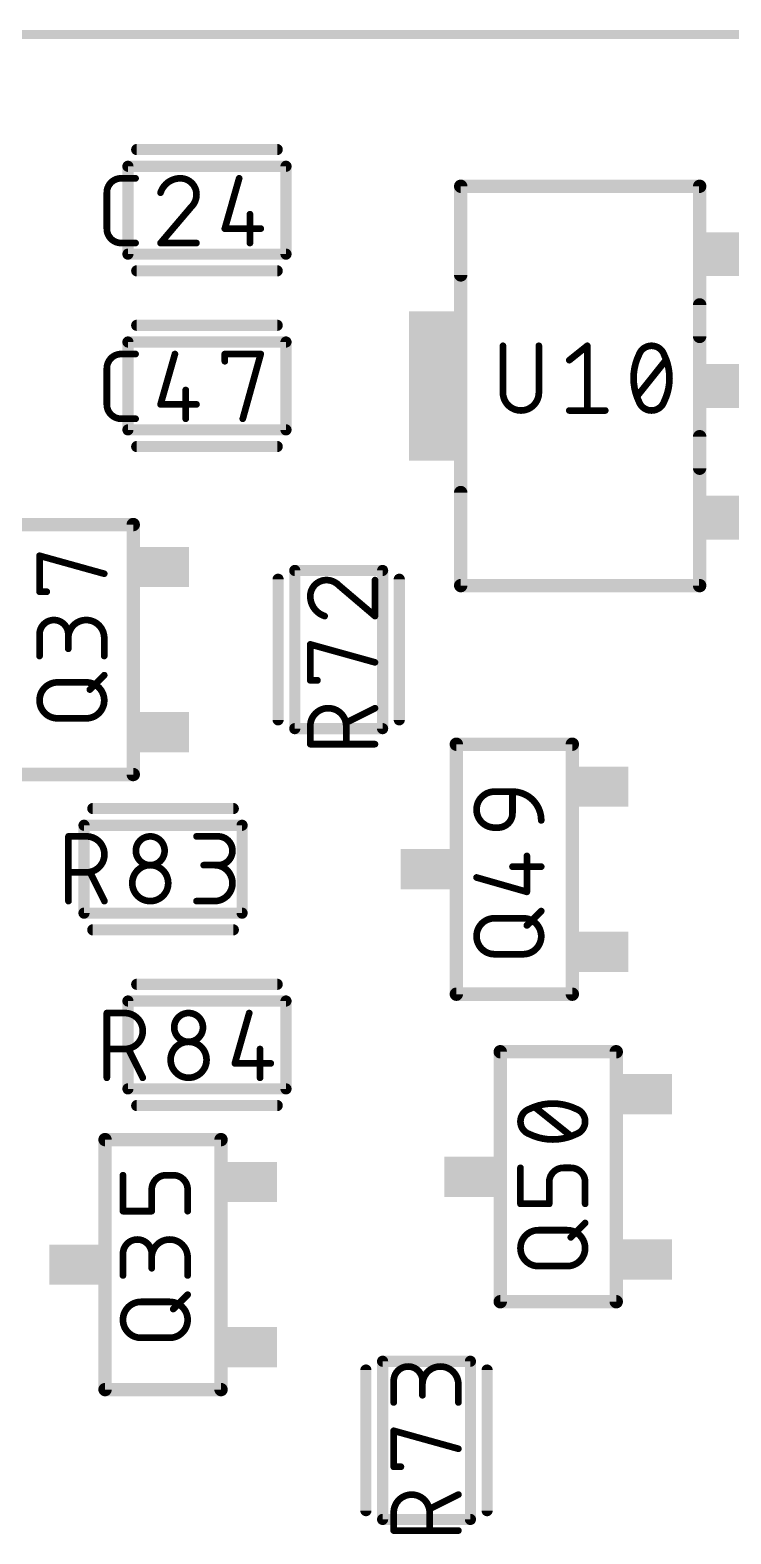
# Model space of a CAD drawing. Extents: x 0 to 107, y -11 to 54.
# Drawn here: x 78.49 to 86.47, y 36.94 to 54.05 of the extents above; entities that cross this region are included whole.
import ezdxf

# ---------------------------------------------------------------- set-up
doc = ezdxf.new("R2010")
doc.units = 0
for name, color, linetype in [('117', 253, 'CONTINUOUS'), ('21', 253, 'CONTINUOUS'), ('51', 253, 'CONTINUOUS')]:
    doc.layers.add(name, color=color, linetype=linetype)

# ---------------------------------------------------------------- blocks, each defined once
blk = doc.blocks.new('RECT')
blk.add_solid([(-0.5, -0.5), (0.5, -0.5), (-0.5, 0.5), (0.5, 0.5)])

msp = doc.modelspace()

# ---------------------------------------------------------------- linework, layer by layer
at = {"layer": '117'}
for points, const_width in [([(105, 54), (1.5, 54)], 0.1), ([(79.5234, 52.363), (79.6871, 52.363)], 0.0762), ([(80.8668, 52.363), (80.7031, 51.7901)], 0.0762), ([(79.3597, 51.7901), (79.3597, 52.1994)], 0.0762), ([(80.3195, 52.0357), (79.9716, 51.6264)], 0.0762), ([(80.9896, 51.9538), (80.9896, 51.6264)], 0.0762), ([(80.7031, 51.7901), (81.1124, 51.7901)], 0.0762), ([(79.6871, 51.6264), (79.5234, 51.6264)], 0.0762), ([(79.9716, 51.6264), (80.3808, 51.6264)], 0.0762), ([(83.8703, 50.4569), (83.8703, 49.9249)], 0.0762), ([(84.2795, 49.9249), (84.2795, 50.4569)], 0.0762), ([(84.6262, 50.2932), (84.8308, 50.4569)], 0.0762), ([(84.8308, 50.4569), (84.8308, 49.7203)], 0.0762), ([(79.5234, 50.363), (79.6871, 50.363)], 0.0762), ([(80.1353, 50.363), (79.9716, 49.7901)], 0.0762), ([(80.7031, 50.2812), (80.7031, 50.363)], 0.0762), ([(80.7031, 50.363), (81.1124, 50.363)], 0.0762), ([(81.1124, 50.363), (80.9078, 49.6264)], 0.0762), ([(85.3986, 49.884), (85.726, 50.2932)], 0.0762), ([(79.3597, 49.7901), (79.3597, 50.1994)], 0.0762), ([(80.2581, 49.9538), (80.2581, 49.6264)], 0.0762), ([(79.9716, 49.7901), (80.3808, 49.7901)], 0.0762), ([(79.6871, 49.6264), (79.5234, 49.6264)], 0.0762), ([(84.6262, 49.7203), (85.0354, 49.7203)], 0.0762), ([(78.5936, 47.6581), (78.5936, 48.0674)], 0.0762), ([(78.5936, 48.0674), (79.3302, 47.8627)], 0.0762), ([(82.0038, 47.7289), (82.413, 47.3811)], 0.0762), ([(82.413, 47.3811), (82.413, 47.7903)], 0.0762), ([(78.6754, 47.6581), (78.5936, 47.6581)], 0.0762), ([(78.5936, 46.9266), (78.5936, 47.1721)], 0.0762), ([(78.9209, 47.1721), (78.9209, 47.0085)], 0.0762), ([(79.3302, 46.9266), (79.3302, 47.1312)], 0.0762), ([(81.6764, 46.6495), (81.6764, 47.0588)], 0.0762), ([(81.6764, 47.0588), (82.413, 46.8541)], 0.0762), ([(79.1665, 46.5445), (79.3302, 46.7081)], 0.0762), ([(78.7982, 46.6263), (79.1256, 46.6263)], 0.0762), ([(81.7583, 46.6495), (81.6764, 46.6495)], 0.0762), ([(79.1256, 46.2171), (78.7982, 46.2171)], 0.0762), ([(82.413, 46.3324), (82.0857, 46.1687)], 0.0762), ([(81.6764, 45.9231), (81.6764, 46.1277)], 0.0762), ([(82.0857, 46.1277), (82.0857, 45.9231)], 0.0762), ([(82.413, 45.9231), (81.6764, 45.9231)], 0.0762), ([(83.7745, 45.3829), (83.9791, 45.3829)], 0.0762), ([(83.9791, 45.3829), (83.9791, 45.1374)], 0.0762), ([(78.9231, 44.137), (78.9231, 44.8736)], 0.0762), ([(78.9231, 44.8736), (79.1277, 44.8736)], 0.0762), ([(80.3811, 44.8736), (80.6266, 44.8736)], 0.0762), ([(83.8154, 44.9737), (83.7745, 44.9737)], 0.0762), ([(84.1428, 44.2422), (84.1428, 44.6514)], 0.0762), ([(79.1277, 44.4643), (78.9231, 44.4643)], 0.0762), ([(79.3324, 44.137), (79.1687, 44.4643)], 0.0762), ([(80.6266, 44.5462), (80.4629, 44.5462)], 0.0762), ([(83.9791, 44.5286), (84.3064, 44.5286)], 0.0762), ([(83.5698, 44.4059), (84.1428, 44.2422)], 0.0762), ([(80.3811, 44.137), (80.5857, 44.137)], 0.0762), ([(84.1428, 43.86), (84.3064, 44.0237)], 0.0762), ([(83.7745, 43.9419), (84.1018, 43.9419)], 0.0762), ([(84.1018, 43.5326), (83.7745, 43.5326)], 0.0762), ([(79.3597, 42.1264), (79.3597, 42.863)], 0.0762), ([(79.3597, 42.863), (79.5643, 42.863)], 0.0762), ([(80.9813, 42.863), (80.8176, 42.2901)], 0.0762), ([(79.5643, 42.4538), (79.3597, 42.4538)], 0.0762), ([(79.7689, 42.1264), (79.6052, 42.4538)], 0.0762), ([(81.1041, 42.4538), (81.1041, 42.1264)], 0.0762), ([(80.8176, 42.2901), (81.2269, 42.2901)], 0.0762), ([(84.6428, 41.4646), (84.2335, 41.792)], 0.0762), ([(84.0698, 40.6922), (84.0698, 41.1014)], 0.0762), ([(84.6428, 41.1014), (84.5609, 41.1014)], 0.0762), ([(79.5436, 40.6081), (79.5436, 41.0174)], 0.0762), ([(80.1165, 41.0174), (80.0346, 41.0174)], 0.0762), ([(84.3972, 40.9377), (84.3972, 40.6922)], 0.0762), ([(84.8064, 40.6922), (84.8064, 40.9377)], 0.0762), ([(79.8709, 40.8537), (79.8709, 40.6081)], 0.0762), ([(80.2802, 40.6081), (80.2802, 40.8537)], 0.0762), ([(79.8709, 40.6081), (79.5436, 40.6081)], 0.0762), ([(84.3972, 40.6922), (84.0698, 40.6922)], 0.0762), ([(84.2745, 40.3919), (84.6018, 40.3919)], 0.0762), ([(84.6428, 40.31), (84.8064, 40.4737)], 0.0762), ([(79.5436, 39.8766), (79.5436, 40.1221)], 0.0762), ([(79.8709, 40.1221), (79.8709, 39.9585)], 0.0762), ([(80.2802, 39.8766), (80.2802, 40.0812)], 0.0762), ([(84.6018, 39.9826), (84.2745, 39.9826)], 0.0762), ([(79.7482, 39.5763), (80.0756, 39.5763)], 0.0762), ([(80.1165, 39.4945), (80.2802, 39.6581)], 0.0762), ([(80.0756, 39.1671), (79.7482, 39.1671)], 0.0762), ([(82.6264, 38.4311), (82.6264, 38.6766)], 0.0762), ([(82.9538, 38.6766), (82.9538, 38.5129)], 0.0762), ([(83.363, 38.4311), (83.363, 38.6357)], 0.0762), ([(82.6264, 37.6995), (82.6264, 38.1088)], 0.0762), ([(82.6264, 38.1088), (83.363, 37.9041)], 0.0762), ([(82.7083, 37.6995), (82.6264, 37.6995)], 0.0762), ([(83.363, 37.3824), (83.0357, 37.2187)], 0.0762), ([(82.6264, 36.9731), (82.6264, 37.1777)], 0.0762), ([(83.0357, 37.1777), (83.0357, 36.9731)], 0.0762), ([(83.363, 36.9731), (82.6264, 36.9731)], 0.0762)]:
    msp.add_lwpolyline(points, dxfattribs=dict(at, const_width=const_width))
for points, const_width in [([(79.5234, 52.363, 0.4142), (79.3597, 52.1994)], 0.0762), ([(79.5234, 52.3821, 1), (79.5234, 52.344)], 0.0381), ([(79.5234, 52.344, 1), (79.5234, 52.3821)], 0.0381), ([(79.6871, 52.344, 1), (79.6871, 52.3821)], 0.0381), ([(80.1967, 52.363, 0.3252), (79.9716, 52.1994)], 0.0762), ([(80.1967, 52.3821, 1), (80.1967, 52.344)], 0.0381), ([(80.3808, 52.1789, 0.4142), (80.1967, 52.363)], 0.0762), ([(80.1967, 52.344, 1), (80.1967, 52.3821)], 0.0381), ([(80.8852, 52.3578, 1), (80.8485, 52.3683)], 0.0381), ([(79.3788, 52.1994, 1), (79.3407, 52.1994)], 0.0381), ([(79.3407, 52.1994, 1), (79.3788, 52.1994)], 0.0381), ([(79.9535, 52.2052, 1), (79.9897, 52.1935)], 0.0381), ([(80.3195, 52.0357, 0.2053), (80.3808, 52.1789)], 0.0762), ([(80.3999, 52.1789, 1), (80.3618, 52.1789)], 0.0381), ([(80.3063, 52.0495, 1), (80.3326, 52.0219)], 0.0381), ([(80.334, 52.0233, 1), (80.3049, 52.048)], 0.0381), ([(80.3618, 52.1789, 1), (80.3999, 52.1789)], 0.0381), ([(81.0087, 51.9538, 1), (80.9706, 51.9538)], 0.0381), ([(79.3597, 51.7901, 0.4142), (79.5234, 51.6264)], 0.0762), ([(79.3788, 51.7901, 1), (79.3407, 51.7901)], 0.0381), ([(79.3407, 51.7901, 1), (79.3788, 51.7901)], 0.0381), ([(80.7031, 51.8092, 1), (80.7031, 51.7711)], 0.0381), ([(80.6848, 51.7954, 1), (80.7215, 51.7849)], 0.0381), ([(81.1124, 51.7711, 1), (81.1124, 51.8092)], 0.0381), ([(79.5234, 51.6455, 1), (79.5234, 51.6074)], 0.0381), ([(79.5234, 51.6074, 1), (79.5234, 51.6455)], 0.0381), ([(79.6871, 51.6074, 1), (79.6871, 51.6455)], 0.0381), ([(79.9716, 51.6455, 1), (79.9716, 51.6074)], 0.0381), ([(79.9571, 51.6388, 1), (79.9861, 51.6141)], 0.0381), ([(80.3808, 51.6074, 1), (80.3808, 51.6455)], 0.0381), ([(80.9706, 51.6264, 1), (81.0087, 51.6264)], 0.0381), ([(83.8893, 50.4569, 1), (83.8512, 50.4569)], 0.0381), ([(84.2985, 50.4569, 1), (84.2604, 50.4569)], 0.0381), ([(84.8498, 50.4569, 1), (84.8117, 50.4569)], 0.0381), ([(84.8427, 50.442, 1), (84.8189, 50.4718)], 0.0381), ([(85.5623, 50.4569, 0.3205), (85.4191, 50.3546)], 0.0762), ([(85.7055, 50.3546, 0.3205), (85.5623, 50.4569)], 0.0762), ([(85.5623, 50.4759, 1), (85.5623, 50.4379)], 0.0381), ([(85.5623, 50.4379, 1), (85.5623, 50.476)], 0.0381), ([(79.5234, 50.363, 0.4142), (79.3597, 50.1994)], 0.0762), ([(79.5234, 50.3821, 1), (79.5234, 50.344)], 0.0381), ([(79.5234, 50.344, 1), (79.5234, 50.3821)], 0.0381), ([(79.6871, 50.344, 1), (79.6871, 50.3821)], 0.0381), ([(80.1536, 50.3578, 1), (80.117, 50.3683)], 0.0381), ([(80.7031, 50.3821, 1), (80.7031, 50.344)], 0.0381), ([(80.7222, 50.363, 1), (80.6841, 50.363)], 0.0381), ([(81.1307, 50.3579, 1), (81.094, 50.3681)], 0.0381), ([(81.1124, 50.344, 1), (81.1124, 50.3821)], 0.0381), ([(84.6143, 50.3081, 1), (84.6381, 50.2783)], 0.0381), ([(85.4191, 50.3546, 0.1139), (85.3577, 50.0886)], 0.0762), ([(85.401, 50.3608, 1), (85.4371, 50.3484)], 0.0381), ([(85.4362, 50.3462, 1), (85.4019, 50.3629)], 0.0381), ([(85.7669, 50.0886, 0.1139), (85.7055, 50.3546)], 0.0762), ([(85.7226, 50.3629, 1), (85.6884, 50.3462)], 0.0381), ([(85.6875, 50.3484, 1), (85.7235, 50.3608)], 0.0381), ([(85.7409, 50.2813, 1), (85.7111, 50.3051)], 0.0381), ([(79.3788, 50.1994, 1), (79.3407, 50.1994)], 0.0381), ([(79.3407, 50.1994, 1), (79.3788, 50.1994)], 0.0381), ([(80.6841, 50.2812, 1), (80.7222, 50.2812)], 0.0381), ([(80.2771, 49.9538, 1), (80.239, 49.9538)], 0.0381), ([(85.3577, 50.0886, 0.1139), (85.4191, 49.8226)], 0.0762), ([(85.3767, 50.0886, 1), (85.3386, 50.0886)], 0.0381), ([(85.3386, 50.0886, 1), (85.3767, 50.0886)], 0.0381), ([(85.7055, 49.8226, 0.1139), (85.7669, 50.0886)], 0.0762), ([(85.7859, 50.0886, 1), (85.7479, 50.0886)], 0.0381), ([(85.7479, 50.0886, 1), (85.7859, 50.0886)], 0.0381), ([(79.3597, 49.7901, 0.4142), (79.5234, 49.6264)], 0.0762), ([(79.3788, 49.7901, 1), (79.3407, 49.7901)], 0.0381), ([(79.3407, 49.7901, 1), (79.3788, 49.7901)], 0.0381), ([(79.9716, 49.8092, 1), (79.9716, 49.7711)], 0.0381), ([(79.9533, 49.7954, 1), (79.9899, 49.7849)], 0.0381), ([(80.3808, 49.7711, 1), (80.3808, 49.8092)], 0.0381), ([(83.8703, 49.9249, 1), (84.2795, 49.9249)], 0.0762), ([(83.8893, 49.9249, 1), (83.8512, 49.9249)], 0.0381), ([(83.8512, 49.9249, 1), (83.8893, 49.9249)], 0.0381), ([(84.2985, 49.9249, 1), (84.2604, 49.9249)], 0.0381), ([(84.2604, 49.9249, 1), (84.2985, 49.9249)], 0.0381), ([(85.3837, 49.8959, 1), (85.4135, 49.8721)], 0.0381), ([(85.4371, 49.8288, 1), (85.401, 49.8164)], 0.0381), ([(85.4191, 49.8226, 0.3205), (85.5623, 49.7203)], 0.0762), ([(85.4019, 49.8143, 1), (85.4362, 49.831)], 0.0381), ([(85.5623, 49.7203, 0.3205), (85.7055, 49.8226)], 0.0762), ([(85.6884, 49.831, 1), (85.7226, 49.8143)], 0.0381), ([(85.7235, 49.8164, 1), (85.6875, 49.8288)], 0.0381), ([(79.5234, 49.6455, 1), (79.5234, 49.6074)], 0.0381), ([(79.5234, 49.6074, 1), (79.5234, 49.6455)], 0.0381), ([(79.6871, 49.6074, 1), (79.6871, 49.6455)], 0.0381), ([(80.239, 49.6264, 1), (80.2771, 49.6264)], 0.0381), ([(80.8894, 49.6315, 1), (80.9261, 49.6213)], 0.0381), ([(84.6262, 49.7394, 1), (84.6262, 49.7013)], 0.0381), ([(84.8117, 49.7203, 1), (84.8498, 49.7203)], 0.0381), ([(85.0354, 49.7013, 1), (85.0354, 49.7394)], 0.0381), ([(85.5623, 49.7393, 1), (85.5623, 49.7013)], 0.0381), ([(85.5623, 49.7013, 1), (85.5623, 49.7393)], 0.0381), ([(78.6126, 48.0674, 1), (78.5745, 48.0674)], 0.0381), ([(78.5987, 48.0857, 1), (78.5885, 48.049)], 0.0381), ([(79.3251, 47.8444, 1), (79.3353, 47.8811)], 0.0381), ([(81.8606, 47.7903, 0.4142), (81.6764, 47.6061)], 0.0762), ([(82.0038, 47.7289, 0.2053), (81.8606, 47.7903)], 0.0762), ([(81.8606, 47.8093, 1), (81.8606, 47.7712)], 0.0381), ([(81.8606, 47.7712, 1), (81.8606, 47.8093)], 0.0381), ([(82.0162, 47.7434, 1), (81.9915, 47.7144)], 0.0381), ([(81.99, 47.7158, 1), (82.0176, 47.742)], 0.0381), ([(82.4321, 47.7903, 1), (82.394, 47.7903)], 0.0381), ([(78.5936, 47.6772, 1), (78.5936, 47.6391)], 0.0381), ([(78.5745, 47.6581, 1), (78.6126, 47.6581)], 0.0381), ([(78.6754, 47.6391, 1), (78.6754, 47.6772)], 0.0381), ([(81.6764, 47.6061, 0.3252), (81.8401, 47.3811)], 0.0762), ([(81.6955, 47.6061, 1), (81.6574, 47.6061)], 0.0381), ([(81.6574, 47.6061, 1), (81.6955, 47.6061)], 0.0381), ([(81.8343, 47.3629, 1), (81.846, 47.3992)], 0.0381), ([(82.4007, 47.3665, 1), (82.4254, 47.3956)], 0.0381), ([(78.9209, 47.1721, 1), (78.5936, 47.1721)], 0.0762), ([(79.3302, 47.1312, 1), (78.9209, 47.1312)], 0.0762), ([(82.394, 47.3811, 1), (82.4321, 47.3811)], 0.0381), ([(78.6126, 47.1721, 1), (78.5745, 47.1721)], 0.0381), ([(78.5745, 47.1721, 1), (78.6126, 47.1721)], 0.0381), ([(78.94, 47.1721, 1), (78.9019, 47.1721)], 0.0381), ([(78.9019, 47.1721, 1), (78.94, 47.1721)], 0.0381), ([(78.9019, 47.1312, 1), (78.94, 47.1312)], 0.0381), ([(79.3492, 47.1312, 1), (79.3111, 47.1312)], 0.0381), ([(79.3111, 47.1312, 1), (79.3492, 47.1312)], 0.0381), ([(81.6815, 47.0771, 1), (81.6713, 47.0404)], 0.0381), ([(81.6955, 47.0588, 1), (81.6574, 47.0588)], 0.0381), ([(78.5745, 46.9266, 1), (78.6126, 46.9266)], 0.0381), ([(78.9019, 47.0085, 1), (78.94, 47.0085)], 0.0381), ([(79.3111, 46.9266, 1), (79.3492, 46.9266)], 0.0381), ([(79.3436, 46.6947, 1), (79.3167, 46.7216)], 0.0381), ([(82.4079, 46.8358, 1), (82.4181, 46.8725)], 0.0381), ([(78.7982, 46.6263, 1), (78.7982, 46.2171)], 0.0762), ([(78.7982, 46.6453, 1), (78.7982, 46.6072)], 0.0381), ([(78.7982, 46.6072, 1), (78.7982, 46.6453)], 0.0381), ([(79.1256, 46.2171, 1), (79.1256, 46.6263)], 0.0762), ([(79.1256, 46.6453, 1), (79.1256, 46.6072)], 0.0381), ([(79.1256, 46.6072, 1), (79.1256, 46.6453)], 0.0381), ([(79.153, 46.5579, 1), (79.1799, 46.531)], 0.0381), ([(81.6764, 46.6686, 1), (81.6764, 46.6305)], 0.0381), ([(81.6574, 46.6495, 1), (81.6955, 46.6495)], 0.0381), ([(81.7583, 46.6305, 1), (81.7583, 46.6686)], 0.0381), ([(78.7982, 46.2361, 1), (78.7982, 46.198)], 0.0381), ([(78.7982, 46.198, 1), (78.7982, 46.2361)], 0.0381), ([(79.1256, 46.2361, 1), (79.1256, 46.198)], 0.0381), ([(79.1256, 46.198, 1), (79.1256, 46.2361)], 0.0381), ([(82.0857, 46.1277, 1), (81.6764, 46.1277)], 0.0762), ([(82.4216, 46.3153, 1), (82.4045, 46.3494)], 0.0381), ([(81.6955, 46.1277, 1), (81.6574, 46.1277)], 0.0381), ([(81.6574, 46.1277, 1), (81.6955, 46.1277)], 0.0381), ([(82.0771, 46.1857, 1), (82.0942, 46.1516)], 0.0381), ([(82.1047, 46.1277, 1), (82.0666, 46.1277)], 0.0381), ([(82.0666, 46.1277, 1), (82.1047, 46.1277)], 0.0381), ([(81.6764, 45.9422, 1), (81.6764, 45.9041)], 0.0381), ([(81.6574, 45.9231, 1), (81.6955, 45.9231)], 0.0381), ([(82.0666, 45.9231, 1), (82.1047, 45.9231)], 0.0381), ([(82.413, 45.9041, 1), (82.413, 45.9422)], 0.0381), ([(83.7745, 45.3829, 1), (83.7745, 44.9737)], 0.0762), ([(83.7745, 45.402, 1), (83.7745, 45.3639)], 0.0381), ([(83.7745, 45.3639, 1), (83.7745, 45.402)], 0.0381), ([(83.9791, 45.402, 1), (83.9791, 45.3639)], 0.0381), ([(83.9981, 45.3829, 1), (83.96, 45.3829)], 0.0381), ([(84.3064, 45.0555, 0.4142), (83.9791, 45.3829)], 0.0762), ([(83.9791, 45.3639, 1), (83.9791, 45.402)], 0.0381), ([(83.8154, 44.9737, 0.4142), (83.9791, 45.1374)], 0.0762), ([(83.9981, 45.1374, 1), (83.96, 45.1374)], 0.0381), ([(83.96, 45.1374, 1), (83.9981, 45.1374)], 0.0381), ([(84.2874, 45.0555, 1), (84.3255, 45.0555)], 0.0381), ([(78.9231, 44.8926, 1), (78.9231, 44.8545)], 0.0381), ([(78.9422, 44.8736, 1), (78.9041, 44.8736)], 0.0381), ([(79.1277, 44.4643, 1), (79.1277, 44.8736)], 0.0762), ([(79.1277, 44.8926, 1), (79.1277, 44.8545)], 0.0381), ([(79.1277, 44.8545, 1), (79.1277, 44.8926)], 0.0381), ([(80.0178, 44.7099, 1), (79.6905, 44.7099)], 0.0762), ([(80.3811, 44.8926, 1), (80.3811, 44.8545)], 0.0381), ([(80.6266, 44.5462, 1), (80.6266, 44.8736)], 0.0762), ([(80.6266, 44.8926, 1), (80.6266, 44.8545)], 0.0381), ([(80.6266, 44.8545, 1), (80.6266, 44.8926)], 0.0381), ([(83.7745, 44.9928, 1), (83.7745, 44.9547)], 0.0381), ([(83.7745, 44.9547, 1), (83.7745, 44.9928)], 0.0381), ([(83.8154, 44.9928, 1), (83.8154, 44.9547)], 0.0381), ([(83.8154, 44.9547, 1), (83.8154, 44.9928)], 0.0381), ([(79.6905, 44.7099, 1), (80.0178, 44.7099)], 0.0762), ([(79.7095, 44.7099, 1), (79.6714, 44.7099)], 0.0381), ([(79.6714, 44.7099, 1), (79.7095, 44.7099)], 0.0381), ([(80.0369, 44.7099, 1), (79.9988, 44.7099)], 0.0381), ([(79.9988, 44.7099, 1), (80.0369, 44.7099)], 0.0381), ([(84.1618, 44.6514, 1), (84.1237, 44.6514)], 0.0381), ([(78.9231, 44.4834, 1), (78.9231, 44.4453)], 0.0381), ([(79.1277, 44.4834, 1), (79.1277, 44.4453)], 0.0381), ([(79.1277, 44.4453, 1), (79.1277, 44.4834)], 0.0381), ([(79.1857, 44.4729, 1), (79.1516, 44.4558)], 0.0381), ([(80.0588, 44.3416, 1), (79.6495, 44.3416)], 0.0762), ([(80.4629, 44.5652, 1), (80.4629, 44.5271)], 0.0381), ([(80.5857, 44.137, 1), (80.5857, 44.5462)], 0.0762), ([(80.5857, 44.5652, 1), (80.5857, 44.5271)], 0.0381), ([(80.6266, 44.5652, 1), (80.6266, 44.5271)], 0.0381), ([(80.6266, 44.5271, 1), (80.6266, 44.5652)], 0.0381), ([(83.9791, 44.5477, 1), (83.9791, 44.5096)], 0.0381), ([(84.3064, 44.5096, 1), (84.3064, 44.5477)], 0.0381), ([(79.6495, 44.3416, 1), (80.0588, 44.3416)], 0.0762), ([(79.6686, 44.3416, 1), (79.6305, 44.3416)], 0.0381), ([(79.6305, 44.3416, 1), (79.6686, 44.3416)], 0.0381), ([(80.0778, 44.3416, 1), (80.0397, 44.3416)], 0.0381), ([(80.0397, 44.3416, 1), (80.0778, 44.3416)], 0.0381), ([(83.5751, 44.4242, 1), (83.5646, 44.3876)], 0.0381), ([(79.3153, 44.1284, 1), (79.3494, 44.1455)], 0.0381), ([(80.3811, 44.156, 1), (80.3811, 44.1179)], 0.0381), ([(80.5857, 44.156, 1), (80.5857, 44.1179)], 0.0381), ([(80.5857, 44.1179, 1), (80.5857, 44.156)], 0.0381), ([(84.1237, 44.2422, 1), (84.1618, 44.2422)], 0.0381), ([(84.1375, 44.2239, 1), (84.148, 44.2605)], 0.0381), ([(78.9041, 44.137, 1), (78.9422, 44.137)], 0.0381), ([(84.3199, 44.0102, 1), (84.293, 44.0372)], 0.0381), ([(83.7745, 43.9419, 1), (83.7745, 43.5326)], 0.0762), ([(83.7745, 43.9609, 1), (83.7745, 43.9228)], 0.0381), ([(83.7745, 43.9228, 1), (83.7745, 43.9609)], 0.0381), ([(84.1018, 43.5326, 1), (84.1018, 43.9419)], 0.0762), ([(84.1018, 43.9609, 1), (84.1018, 43.9228)], 0.0381), ([(84.1018, 43.9228, 1), (84.1018, 43.9609)], 0.0381), ([(84.1293, 43.8735, 1), (84.1562, 43.8465)], 0.0381), ([(83.7745, 43.5517, 1), (83.7745, 43.5136)], 0.0381), ([(83.7745, 43.5136, 1), (83.7745, 43.5517)], 0.0381), ([(84.1018, 43.5517, 1), (84.1018, 43.5136)], 0.0381), ([(84.1018, 43.5136, 1), (84.1018, 43.5517)], 0.0381), ([(79.3597, 42.8821, 1), (79.3597, 42.844)], 0.0381), ([(79.3788, 42.863, 1), (79.3407, 42.863)], 0.0381), ([(79.5643, 42.8821, 1), (79.5643, 42.844)], 0.0381), ([(79.5643, 42.4538, 1), (79.5643, 42.863)], 0.0762), ([(79.5643, 42.844, 1), (79.5643, 42.8821)], 0.0381), ([(80.4544, 42.6994, 1), (80.127, 42.6994)], 0.0762), ([(80.9996, 42.8578, 1), (80.963, 42.8683)], 0.0381), ([(80.127, 42.6994, 1), (80.4544, 42.6994)], 0.0762), ([(80.1461, 42.6994, 1), (80.108, 42.6994)], 0.0381), ([(80.108, 42.6994, 1), (80.1461, 42.6994)], 0.0381), ([(80.4735, 42.6994, 1), (80.4354, 42.6994)], 0.0381), ([(80.4354, 42.6994, 1), (80.4735, 42.6994)], 0.0381), ([(79.3597, 42.4729, 1), (79.3597, 42.4348)], 0.0381), ([(79.5643, 42.4729, 1), (79.5643, 42.4348)], 0.0381), ([(79.5643, 42.4348, 1), (79.5643, 42.4729)], 0.0381), ([(79.6223, 42.4623, 1), (79.5882, 42.4453)], 0.0381), ([(80.4953, 42.3311, 1), (80.0861, 42.3311)], 0.0762), ([(81.1231, 42.4538, 1), (81.085, 42.4538)], 0.0381), ([(80.0861, 42.3311, 1), (80.4953, 42.3311)], 0.0762), ([(80.1052, 42.3311, 1), (80.0671, 42.3311)], 0.0381), ([(80.0671, 42.3311, 1), (80.1052, 42.3311)], 0.0381), ([(80.5144, 42.3311, 1), (80.4763, 42.3311)], 0.0381), ([(80.4763, 42.3311, 1), (80.5144, 42.3311)], 0.0381), ([(80.8176, 42.3092, 1), (80.8176, 42.2711)], 0.0381), ([(80.7993, 42.2954, 1), (80.836, 42.2849)], 0.0381), ([(81.2269, 42.2711, 1), (81.2269, 42.3092)], 0.0381), ([(79.3407, 42.1264, 1), (79.3788, 42.1264)], 0.0381), ([(79.7519, 42.1179, 1), (79.786, 42.135)], 0.0381), ([(81.085, 42.1264, 1), (81.1231, 42.1264)], 0.0381), ([(84.1721, 41.7715, 0.3205), (84.0698, 41.6283)], 0.0762), ([(84.4381, 41.8329, 0.1139), (84.1721, 41.7715)], 0.0762), ([(84.1638, 41.7887, 1), (84.1805, 41.7544)], 0.0381), ([(84.1783, 41.7535, 1), (84.166, 41.7896)], 0.0381), ([(84.2454, 41.8069, 1), (84.2216, 41.7771)], 0.0381), ([(84.7041, 41.7715, 0.1139), (84.4381, 41.8329)], 0.0762), ([(84.4381, 41.852, 1), (84.4381, 41.8139)], 0.0381), ([(84.4381, 41.8139, 1), (84.4381, 41.852)], 0.0381), ([(84.7103, 41.7896, 1), (84.698, 41.7535)], 0.0381), ([(84.8064, 41.6283, 0.3205), (84.7041, 41.7715)], 0.0762), ([(84.6958, 41.7544, 1), (84.7125, 41.7887)], 0.0381), ([(84.0698, 41.6283, 0.3205), (84.1721, 41.4851)], 0.0762), ([(84.0889, 41.6283, 1), (84.0508, 41.6283)], 0.0381), ([(84.0508, 41.6283, 1), (84.0889, 41.6283)], 0.0381), ([(84.7041, 41.4851, 0.3204), (84.8064, 41.6283)], 0.0762), ([(84.8255, 41.6283, 1), (84.7874, 41.6283)], 0.0381), ([(84.7874, 41.6283, 1), (84.8255, 41.6283)], 0.0381), ([(84.1721, 41.4851, 0.1139), (84.4381, 41.4237)], 0.0762), ([(84.1805, 41.5022, 1), (84.1638, 41.468)], 0.0381), ([(84.166, 41.4671, 1), (84.1783, 41.5031)], 0.0381), ([(84.4381, 41.4237, 0.1139), (84.7041, 41.4851)], 0.0762), ([(84.4381, 41.4428, 1), (84.4381, 41.4047)], 0.0381), ([(84.4381, 41.4047, 1), (84.4381, 41.4428)], 0.0381), ([(84.6309, 41.4497, 1), (84.6547, 41.4795)], 0.0381), ([(84.698, 41.5031, 1), (84.7103, 41.4671)], 0.0381), ([(84.7125, 41.468, 1), (84.6958, 41.5022)], 0.0381), ([(84.0889, 41.1014, 1), (84.0508, 41.1014)], 0.0381), ([(84.5609, 41.1014, 0.4142), (84.3972, 40.9377)], 0.0762), ([(84.5609, 41.1205, 1), (84.5609, 41.0824)], 0.0381), ([(84.5609, 41.0824, 1), (84.5609, 41.1205)], 0.0381), ([(84.8064, 40.9377, 0.4142), (84.6428, 41.1014)], 0.0762), ([(84.6428, 41.1205, 1), (84.6428, 41.0824)], 0.0381), ([(84.6428, 41.0824, 1), (84.6428, 41.1205)], 0.0381), ([(79.5626, 41.0174, 1), (79.5245, 41.0174)], 0.0381), ([(80.0346, 41.0174, 0.4142), (79.8709, 40.8537)], 0.0762), ([(80.0346, 41.0364, 1), (80.0346, 40.9983)], 0.0381), ([(80.0346, 40.9983, 1), (80.0346, 41.0364)], 0.0381), ([(80.2802, 40.8537, 0.4142), (80.1165, 41.0174)], 0.0762), ([(80.1165, 41.0364, 1), (80.1165, 40.9983)], 0.0381), ([(80.1165, 40.9983, 1), (80.1165, 41.0364)], 0.0381), ([(84.4163, 40.9377, 1), (84.3782, 40.9377)], 0.0381), ([(84.3782, 40.9377, 1), (84.4163, 40.9377)], 0.0381), ([(84.8255, 40.9377, 1), (84.7874, 40.9377)], 0.0381), ([(84.7874, 40.9377, 1), (84.8255, 40.9377)], 0.0381), ([(79.89, 40.8537, 1), (79.8519, 40.8537)], 0.0381), ([(79.8519, 40.8537, 1), (79.89, 40.8537)], 0.0381), ([(80.2992, 40.8537, 1), (80.2611, 40.8537)], 0.0381), ([(80.2611, 40.8537, 1), (80.2992, 40.8537)], 0.0381), ([(79.5436, 40.6272, 1), (79.5436, 40.5891)], 0.0381), ([(79.5245, 40.6081, 1), (79.5626, 40.6081)], 0.0381), ([(79.8519, 40.6081, 1), (79.89, 40.6081)], 0.0381), ([(79.8709, 40.5891, 1), (79.8709, 40.6272)], 0.0381), ([(80.2611, 40.6081, 1), (80.2992, 40.6081)], 0.0381), ([(84.0698, 40.7112, 1), (84.0698, 40.6731)], 0.0381), ([(84.0508, 40.6922, 1), (84.0889, 40.6922)], 0.0381), ([(84.3782, 40.6922, 1), (84.4163, 40.6922)], 0.0381), ([(84.3972, 40.6731, 1), (84.3972, 40.7112)], 0.0381), ([(84.7874, 40.6922, 1), (84.8255, 40.6922)], 0.0381), ([(84.2745, 40.3919, 1), (84.2745, 39.9826)], 0.0762), ([(84.2745, 40.4109, 1), (84.2745, 40.3728)], 0.0381), ([(84.2745, 40.3728, 1), (84.2745, 40.4109)], 0.0381), ([(84.6018, 39.9826, 1), (84.6018, 40.3919)], 0.0762), ([(84.6018, 40.4109, 1), (84.6018, 40.3728)], 0.0381), ([(84.6018, 40.3728, 1), (84.6018, 40.4109)], 0.0381), ([(84.8199, 40.4602, 1), (84.793, 40.4872)], 0.0381), ([(79.8709, 40.1221, 1), (79.5436, 40.1221)], 0.0762), ([(80.2802, 40.0812, 1), (79.8709, 40.0812)], 0.0762), ([(84.6293, 40.3235, 1), (84.6562, 40.2965)], 0.0381), ([(79.5626, 40.1221, 1), (79.5245, 40.1221)], 0.0381), ([(79.5245, 40.1221, 1), (79.5626, 40.1221)], 0.0381), ([(79.89, 40.1221, 1), (79.8519, 40.1221)], 0.0381), ([(79.8519, 40.1221, 1), (79.89, 40.1221)], 0.0381), ([(79.8519, 40.0812, 1), (79.89, 40.0812)], 0.0381), ([(80.2992, 40.0812, 1), (80.2611, 40.0812)], 0.0381), ([(80.2611, 40.0812, 1), (80.2992, 40.0812)], 0.0381), ([(79.5245, 39.8766, 1), (79.5626, 39.8766)], 0.0381), ([(79.8519, 39.9585, 1), (79.89, 39.9585)], 0.0381), ([(80.2611, 39.8766, 1), (80.2992, 39.8766)], 0.0381), ([(84.2745, 40.0017, 1), (84.2745, 39.9636)], 0.0381), ([(84.2745, 39.9636, 1), (84.2745, 40.0017)], 0.0381), ([(84.6018, 40.0017, 1), (84.6018, 39.9636)], 0.0381), ([(84.6018, 39.9636, 1), (84.6018, 40.0017)], 0.0381), ([(79.7482, 39.5763, 1), (79.7482, 39.1671)], 0.0762), ([(79.7482, 39.5953, 1), (79.7482, 39.5572)], 0.0381), ([(79.7482, 39.5572, 1), (79.7482, 39.5953)], 0.0381), ([(80.0756, 39.1671, 1), (80.0756, 39.5763)], 0.0762), ([(80.0756, 39.5953, 1), (80.0756, 39.5572)], 0.0381), ([(80.0756, 39.5572, 1), (80.0756, 39.5953)], 0.0381), ([(80.2936, 39.6447, 1), (80.2667, 39.6716)], 0.0381), ([(80.103, 39.5079, 1), (80.1299, 39.481)], 0.0381), ([(79.7482, 39.1861, 1), (79.7482, 39.148)], 0.0381), ([(79.7482, 39.148, 1), (79.7482, 39.1861)], 0.0381), ([(80.0756, 39.1861, 1), (80.0756, 39.148)], 0.0381), ([(80.0756, 39.148, 1), (80.0756, 39.1861)], 0.0381), ([(82.9538, 38.6766, 1), (82.6264, 38.6766)], 0.0762), ([(83.363, 38.6357, 1), (82.9538, 38.6357)], 0.0762), ([(82.6455, 38.6766, 1), (82.6074, 38.6766)], 0.0381), ([(82.6074, 38.6766, 1), (82.6455, 38.6766)], 0.0381), ([(82.9729, 38.6766, 1), (82.9348, 38.6766)], 0.0381), ([(82.9348, 38.6766, 1), (82.9729, 38.6766)], 0.0381), ([(82.9348, 38.6357, 1), (82.9729, 38.6357)], 0.0381), ([(82.9348, 38.5129, 1), (82.9729, 38.5129)], 0.0381), ([(83.3821, 38.6357, 1), (83.344, 38.6357)], 0.0381), ([(83.344, 38.6357, 1), (83.3821, 38.6357)], 0.0381), ([(82.6074, 38.4311, 1), (82.6455, 38.4311)], 0.0381), ([(83.344, 38.4311, 1), (83.3821, 38.4311)], 0.0381), ([(82.6315, 38.1271, 1), (82.6213, 38.0904)], 0.0381), ([(82.6455, 38.1088, 1), (82.6074, 38.1088)], 0.0381), ([(83.3579, 37.8858, 1), (83.3681, 37.9225)], 0.0381), ([(82.6264, 37.7186, 1), (82.6264, 37.6805)], 0.0381), ([(82.6074, 37.6995, 1), (82.6455, 37.6995)], 0.0381), ([(82.7083, 37.6805, 1), (82.7083, 37.7186)], 0.0381), ([(83.0357, 37.1777, 1), (82.6264, 37.1777)], 0.0762), ([(83.3716, 37.3653, 1), (83.3545, 37.3994)], 0.0381), ([(82.6455, 37.1777, 1), (82.6074, 37.1777)], 0.0381), ([(82.6074, 37.1777, 1), (82.6455, 37.1777)], 0.0381), ([(83.0271, 37.2357, 1), (83.0442, 37.2016)], 0.0381), ([(83.0547, 37.1777, 1), (83.0166, 37.1777)], 0.0381), ([(83.0166, 37.1777, 1), (83.0547, 37.1777)], 0.0381), ([(82.6264, 36.9922, 1), (82.6264, 36.9541)], 0.0381), ([(82.6074, 36.9731, 1), (82.6455, 36.9731)], 0.0381), ([(83.0166, 36.9731, 1), (83.0547, 36.9731)], 0.0381), ([(83.363, 36.9541, 1), (83.363, 36.9922)], 0.0381)]:
    msp.add_lwpolyline(points, format="xyb", dxfattribs=dict(at, const_width=const_width))
at = {"layer": '21'}
for points, const_width in [([(79.7, 52.7218, 1), (79.7, 52.6583)], 0.0635), ([(81.3, 52.6583, 1), (81.3, 52.7218)], 0.0635), ([(83.3896, 52.3105, 1), (83.3896, 52.2343)], 0.0762), ([(83.4277, 52.2724, 1), (83.3515, 52.2724)], 0.0762), ([(86.1024, 52.2343, 1), (86.1024, 52.3105)], 0.0762), ([(79.7, 51.3418, 1), (79.7, 51.2782)], 0.0635), ([(81.3, 51.2782, 1), (81.3, 51.3418)], 0.0635), ([(83.3515, 51.2636, 1), (83.4277, 51.2636)], 0.0762), ([(86.1485, 50.9224, 1), (86.0723, 50.9224)], 0.0762), ([(79.7, 50.7218, 1), (79.7, 50.6583)], 0.0635), ([(81.3, 50.6583, 1), (81.3, 50.7218)], 0.0635), ([(86.0723, 50.5636, 1), (86.1485, 50.5636)], 0.0762), ([(86.1485, 49.4224, 1), (86.0723, 49.4224)], 0.0762), ([(79.7, 49.3418, 1), (79.7, 49.2782)], 0.0635), ([(81.3, 49.2782, 1), (81.3, 49.3418)], 0.0635), ([(86.0723, 49.0636, 1), (86.1485, 49.0636)], 0.0762), ([(83.4277, 48.7864, 1), (83.3515, 48.7864)], 0.0762), ([(81.3418, 47.8, 1), (81.2782, 47.8)], 0.0635), ([(82.7218, 47.8, 1), (82.6582, 47.8)], 0.0635), ([(83.3896, 47.7657, 1), (83.3896, 47.6895)], 0.0762), ([(83.3515, 47.7276, 1), (83.4277, 47.7276)], 0.0762), ([(86.1024, 47.6895, 1), (86.1024, 47.7657)], 0.0762), ([(81.2782, 46.2, 1), (81.3418, 46.2)], 0.0635), ([(82.6582, 46.2, 1), (82.7218, 46.2)], 0.0635), ([(79.2, 45.2218, 1), (79.2, 45.1583)], 0.0635), ([(80.8, 45.1583, 1), (80.8, 45.2218)], 0.0635), ([(79.2, 43.8418, 1), (79.2, 43.7782)], 0.0635), ([(80.8, 43.7782, 1), (80.8, 43.8418)], 0.0635), ([(79.7, 43.2218, 1), (79.7, 43.1583)], 0.0635), ([(81.3, 43.1583, 1), (81.3, 43.2218)], 0.0635), ([(79.7, 41.8418, 1), (79.7, 41.7782)], 0.0635), ([(81.3, 41.7782, 1), (81.3, 41.8418)], 0.0635), ([(82.3418, 38.8, 1), (82.2782, 38.8)], 0.0635), ([(83.7218, 38.8, 1), (83.6582, 38.8)], 0.0635), ([(82.2782, 37.2, 1), (82.3418, 37.2)], 0.0635), ([(83.6582, 37.2, 1), (83.7218, 37.2)], 0.0635)]:
    msp.add_lwpolyline(points, format="xyb", dxfattribs=dict(at, const_width=const_width))
for points, const_width in [([(79.7, 52.69), (81.3, 52.69)], 0.127), ([(83.3896, 52.2724), (86.1024, 52.2724)], 0.1524), ([(83.3896, 51.2636), (83.3896, 52.2724)], 0.1524), ([(79.7, 51.31), (81.3, 51.31)], 0.127), ([(86.1104, 50.9224), (86.1104, 50.5636)], 0.1524), ([(79.7, 50.69), (81.3, 50.69)], 0.127), ([(86.1104, 49.4224), (86.1104, 49.0636)], 0.1524), ([(79.7, 49.31), (81.3, 49.31)], 0.127), ([(83.3896, 47.7276), (83.3896, 48.7864)], 0.1524), ([(81.31, 46.2), (81.31, 47.8)], 0.127), ([(82.69, 46.2), (82.69, 47.8)], 0.127), ([(86.1024, 47.7276), (83.3896, 47.7276)], 0.1524), ([(80.8, 45.19), (79.2, 45.19)], 0.127), ([(80.8, 43.81), (79.2, 43.81)], 0.127), ([(79.7, 43.19), (81.3, 43.19)], 0.127), ([(79.7, 41.81), (81.3, 41.81)], 0.127), ([(82.31, 37.2), (82.31, 38.8)], 0.127), ([(83.69, 37.2), (83.69, 38.8)], 0.127)]:
    msp.add_lwpolyline(points, dxfattribs=dict(at, const_width=const_width))
at = {"layer": '51'}
for points, const_width in [([(79.6, 52.5318, 1), (79.6, 52.4682)], 0.0635), ([(79.6318, 52.5, 1), (79.5683, 52.5)], 0.0635), ([(81.4318, 52.5, 1), (81.3683, 52.5)], 0.0635), ([(81.4, 52.4682, 1), (81.4, 52.5318)], 0.0635), ([(83.3896, 52.3105, 1), (83.3896, 52.2343)], 0.0762), ([(83.4277, 52.2724, 1), (83.3515, 52.2724)], 0.0762), ([(86.1485, 52.2724, 1), (86.0723, 52.2724)], 0.0762), ([(86.1104, 52.2343, 1), (86.1104, 52.3105)], 0.0762), ([(79.6, 51.5318, 1), (79.6, 51.4682)], 0.0635), ([(79.5683, 51.5, 1), (79.6318, 51.5)], 0.0635), ([(81.3683, 51.5, 1), (81.4318, 51.5)], 0.0635), ([(81.4, 51.4682, 1), (81.4, 51.5318)], 0.0635), ([(79.6, 50.5318, 1), (79.6, 50.4682)], 0.0635), ([(79.6318, 50.5, 1), (79.5683, 50.5)], 0.0635), ([(81.4318, 50.5, 1), (81.3683, 50.5)], 0.0635), ([(81.4, 50.4682, 1), (81.4, 50.5318)], 0.0635), ([(79.6, 49.5318, 1), (79.6, 49.4682)], 0.0635), ([(79.5683, 49.5, 1), (79.6318, 49.5)], 0.0635), ([(81.3683, 49.5, 1), (81.4318, 49.5)], 0.0635), ([(81.4, 49.4682, 1), (81.4, 49.5318)], 0.0635), ([(79.6985, 48.4224, 1), (79.6223, 48.4224)], 0.0762), ([(79.6604, 48.3843, 1), (79.6604, 48.4605)], 0.0762), ([(81.5318, 47.9, 1), (81.4682, 47.9)], 0.0635), ([(81.5, 47.9318, 1), (81.5, 47.8683)], 0.0635), ([(82.5318, 47.9, 1), (82.4682, 47.9)], 0.0635), ([(82.5, 47.8683, 1), (82.5, 47.9318)], 0.0635), ([(83.3896, 47.7657, 1), (83.3896, 47.6895)], 0.0762), ([(83.3515, 47.7276, 1), (83.4277, 47.7276)], 0.0762), ([(86.0723, 47.7276, 1), (86.1485, 47.7276)], 0.0762), ([(86.1104, 47.6895, 1), (86.1104, 47.7657)], 0.0762), ([(81.5, 46.1318, 1), (81.5, 46.0682)], 0.0635), ([(81.4682, 46.1, 1), (81.5318, 46.1)], 0.0635), ([(82.4682, 46.1, 1), (82.5318, 46.1)], 0.0635), ([(82.5, 46.0682, 1), (82.5, 46.1318)], 0.0635), ([(83.3396, 45.9605, 1), (83.3396, 45.8843)], 0.0762), ([(83.3777, 45.9224, 1), (83.3015, 45.9224)], 0.0762), ([(84.6985, 45.9224, 1), (84.6223, 45.9224)], 0.0762), ([(84.6604, 45.8843, 1), (84.6604, 45.9605)], 0.0762), ([(79.6223, 45.5776, 1), (79.6985, 45.5776)], 0.0762), ([(79.6604, 45.5395, 1), (79.6604, 45.6157)], 0.0762), ([(79.1, 45.0318, 1), (79.1, 44.9682)], 0.0635), ([(79.1318, 45, 1), (79.0683, 45)], 0.0635), ([(80.9318, 45, 1), (80.8683, 45)], 0.0635), ([(80.9, 44.9682, 1), (80.9, 45.0318)], 0.0635), ([(79.1, 44.0318, 1), (79.1, 43.9682)], 0.0635), ([(79.0683, 44, 1), (79.1318, 44)], 0.0635), ([(80.8683, 44, 1), (80.9318, 44)], 0.0635), ([(80.9, 43.9682, 1), (80.9, 44.0318)], 0.0635), ([(83.3396, 43.1157, 1), (83.3396, 43.0395)], 0.0762), ([(84.6604, 43.0395, 1), (84.6604, 43.1157)], 0.0762), ([(79.6, 43.0318, 1), (79.6, 42.9682)], 0.0635), ([(79.6318, 43, 1), (79.5683, 43)], 0.0635), ([(81.4318, 43, 1), (81.3683, 43)], 0.0635), ([(81.4, 42.9682, 1), (81.4, 43.0318)], 0.0635), ([(83.3015, 43.0776, 1), (83.3777, 43.0776)], 0.0762), ([(84.6223, 43.0776, 1), (84.6985, 43.0776)], 0.0762), ([(83.8396, 42.4605, 1), (83.8396, 42.3843)], 0.0762), ([(83.8777, 42.4224, 1), (83.8015, 42.4224)], 0.0762), ([(85.1985, 42.4224, 1), (85.1223, 42.4224)], 0.0762), ([(85.1604, 42.3843, 1), (85.1604, 42.4605)], 0.0762), ([(79.6, 42.0318, 1), (79.6, 41.9682)], 0.0635), ([(79.5683, 42, 1), (79.6318, 42)], 0.0635), ([(81.3683, 42, 1), (81.4318, 42)], 0.0635), ([(81.4, 41.9682, 1), (81.4, 42.0318)], 0.0635), ([(79.3396, 41.4605, 1), (79.3396, 41.3843)], 0.0762), ([(79.3777, 41.4224, 1), (79.3015, 41.4224)], 0.0762), ([(80.6985, 41.4224, 1), (80.6223, 41.4224)], 0.0762), ([(80.6604, 41.3843, 1), (80.6604, 41.4605)], 0.0762), ([(83.8396, 39.6157, 1), (83.8396, 39.5395)], 0.0762), ([(83.8015, 39.5776, 1), (83.8777, 39.5776)], 0.0762), ([(85.1223, 39.5776, 1), (85.1985, 39.5776)], 0.0762), ([(85.1604, 39.5395, 1), (85.1604, 39.6157)], 0.0762), ([(82.5318, 38.9, 1), (82.4682, 38.9)], 0.0635), ([(82.5, 38.9318, 1), (82.5, 38.8682)], 0.0635), ([(83.5318, 38.9, 1), (83.4682, 38.9)], 0.0635), ([(83.5, 38.8682, 1), (83.5, 38.9318)], 0.0635), ([(79.3396, 38.6157, 1), (79.3396, 38.5395)], 0.0762), ([(79.3015, 38.5776, 1), (79.3777, 38.5776)], 0.0762), ([(80.6223, 38.5776, 1), (80.6985, 38.5776)], 0.0762), ([(80.6604, 38.5395, 1), (80.6604, 38.6157)], 0.0762), ([(82.5, 37.1318, 1), (82.5, 37.0682)], 0.0635), ([(83.5, 37.0682, 1), (83.5, 37.1318)], 0.0635), ([(82.4682, 37.1, 1), (82.5318, 37.1)], 0.0635), ([(83.4682, 37.1, 1), (83.5318, 37.1)], 0.0635)]:
    msp.add_lwpolyline(points, format="xyb", dxfattribs=dict(at, const_width=const_width))
for points, const_width in [([(79.6, 52.5), (81.4, 52.5)], 0.127), ([(79.6, 52.5), (79.6, 51.5)], 0.127), ([(81.4, 52.5), (81.4, 51.5)], 0.127), ([(83.3896, 52.2724), (86.1104, 52.2724)], 0.1524), ([(83.3896, 47.7276), (83.3896, 52.2724)], 0.1524), ([(86.1104, 52.2724), (86.1104, 47.7276)], 0.1524), ([(79.6, 51.5), (81.4, 51.5)], 0.127), ([(79.6, 50.5), (81.4, 50.5)], 0.127), ([(79.6, 50.5), (79.6, 49.5)], 0.127), ([(81.4, 50.5), (81.4, 49.5)], 0.127), ([(79.6, 49.5), (81.4, 49.5)], 0.127), ([(78.3396, 48.4224), (79.6604, 48.4224)], 0.1524), ([(79.6604, 48.4224), (79.6604, 45.5776)], 0.1524), ([(81.5, 46.1), (81.5, 47.9)], 0.127), ([(81.5, 47.9), (82.5, 47.9)], 0.127), ([(82.5, 46.1), (82.5, 47.9)], 0.127), ([(86.1104, 47.7276), (83.3896, 47.7276)], 0.1524), ([(81.5, 46.1), (82.5, 46.1)], 0.127), ([(83.3396, 45.9224), (84.6604, 45.9224)], 0.1524), ([(83.3396, 43.0776), (83.3396, 45.9224)], 0.1524), ([(84.6604, 45.9224), (84.6604, 43.0776)], 0.1524), ([(79.6604, 45.5776), (78.3396, 45.5776)], 0.1524), ([(80.9, 45), (79.1, 45)], 0.127), ([(79.1, 44), (79.1, 45)], 0.127), ([(80.9, 44), (80.9, 45)], 0.127), ([(80.9, 44), (79.1, 44)], 0.127), ([(84.6604, 43.0776), (83.3396, 43.0776)], 0.1524), ([(79.6, 43), (81.4, 43)], 0.127), ([(79.6, 43), (79.6, 42)], 0.127), ([(81.4, 43), (81.4, 42)], 0.127), ([(83.8396, 42.4224), (85.1604, 42.4224)], 0.1524), ([(83.8396, 39.5776), (83.8396, 42.4224)], 0.1524), ([(85.1604, 42.4224), (85.1604, 39.5776)], 0.1524), ([(79.6, 42), (81.4, 42)], 0.127), ([(79.3396, 41.4224), (80.6604, 41.4224)], 0.1524), ([(79.3396, 38.5776), (79.3396, 41.4224)], 0.1524), ([(80.6604, 41.4224), (80.6604, 38.5776)], 0.1524), ([(85.1604, 39.5776), (83.8396, 39.5776)], 0.1524), ([(82.5, 37.1), (82.5, 38.9)], 0.127), ([(82.5, 38.9), (83.5, 38.9)], 0.127), ([(83.5, 37.1), (83.5, 38.9)], 0.127), ([(80.6604, 38.5776), (79.3396, 38.5776)], 0.1524), ([(82.5, 37.1), (83.5, 37.1)], 0.127)]:
    msp.add_lwpolyline(points, dxfattribs=dict(at, const_width=const_width))

# ---------------------------------------------------------------- block references
at = {"layer": '51', "xscale": 0.5, "rotation": 90}
for p in [(86.65, 51.5), (86.65, 50), (86.65, 48.5)]:
    msp.add_blockref('RECT', p, dxfattribs=at)
at = {"layer": '51', "rotation": 90}
for p, xscale, yscale in [((83.075, 50), 1.7, 0.55), ((80.004, 47.9402), 0.4564, 0.5857), ((80.0042, 46.0594), 0.4588, 0.5859), ((85.004, 45.4402), 0.4564, 0.5857), ((82.9966, 44.5), 0.4573, 0.584), ((85.0042, 43.5594), 0.4588, 0.5859), ((85.504, 41.9402), 0.4564, 0.5857), ((81.004, 40.9402), 0.4564, 0.5857), ((83.4966, 41), 0.4573, 0.584), ((78.9966, 40), 0.4573, 0.584), ((85.5042, 40.0594), 0.4588, 0.5859), ((81.0042, 39.0594), 0.4588, 0.5859)]:
    msp.add_blockref('RECT', p, dxfattribs=dict(at, xscale=xscale, yscale=yscale))

doc.saveas('drawing.dxf')
